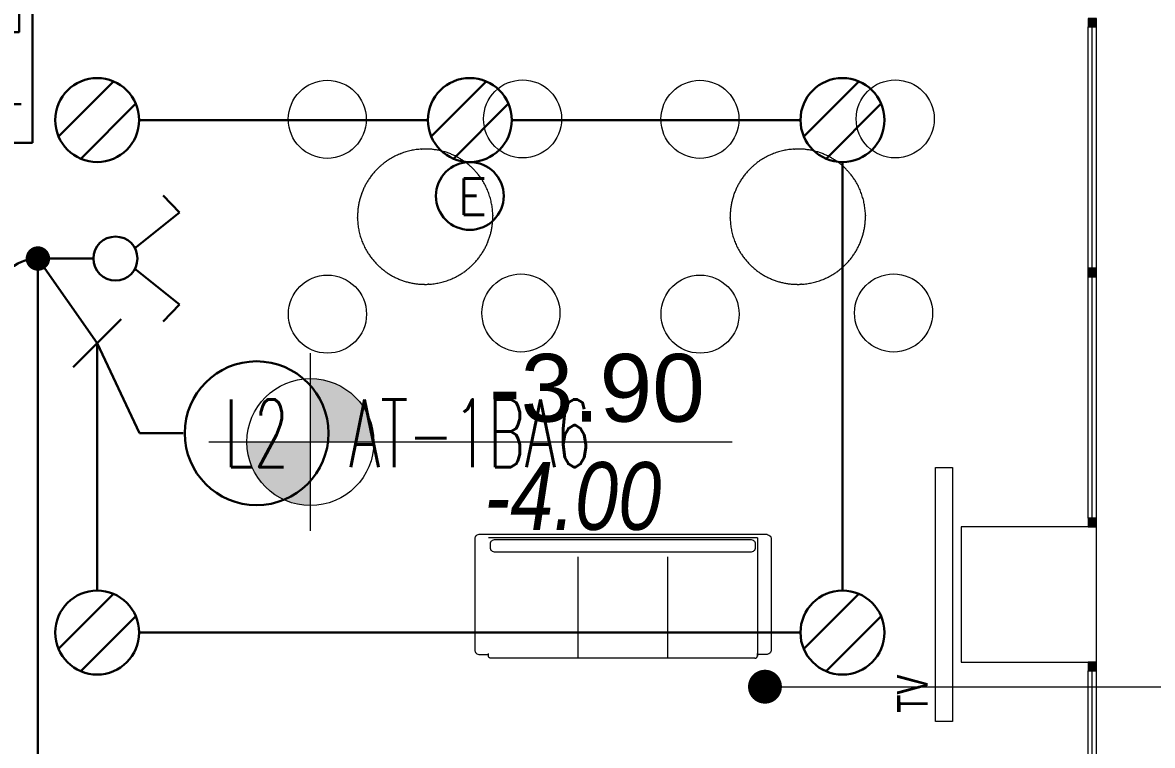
# Model space of a CAD drawing. Header units: metres. Extents: x -13316 to 152404, y -3899 to 30226.
# Drawn here: x 93606 to 94273, y 2291 to 2718 of the extents above; entities that cross this region are included whole.
import ezdxf
from ezdxf.enums import TextEntityAlignment as Align

# ---------------------------------------------------------------- set-up
doc = ezdxf.new("R2010")
doc.units = ezdxf.units.M
doc.header["$LTSCALE"] = 100
doc.header["$MEASUREMENT"] = 0
doc.header["$PDMODE"] = 1
doc.layers.get('0').update_dxf_attribs({"color": 9, "lineweight": 9})
for name, color, linetype, lineweight in [('01', 9, 'Continuous', 9), ('05', 9, 'Continuous', 9), ('06D', 9, 'Continuous', 9), ('10', 9, 'Continuous', 9), ('15', 9, 'Continuous', 9), ('21', 9, 'Continuous', 9), ('21_mahal200', 9, 'Continuous', 9), ('E-1x8 W ACİL ÇIKIŞ ARMATÜRÜ (TİP2)', 7, 'Continuous', 30), ('E-2x18W GÖMME PL COMPACT FLUORESAN ARMATÜR', 7, 'Continuous', 30), ('E-ACİL AYDINLATMA KİTİ', 7, 'Continuous', 30), ('E-KABLO', 7, 'Continuous', 30), ('E-KOMÜTATÖR ANAHTAR', 7, 'Continuous', 30), ('E-LINYE', 7, 'Continuous', 30)]:
    doc.layers.add(name, color=color, linetype=linetype, lineweight=lineweight)
doc.styles.add('Arial', font='arial.ttf', dxfattribs={"height": 2.5})
doc.styles.add('E-YAZI', font='txttw.shx')
doc.styles.add('MuuM_TEXT-ITALIC', font='ARIALNI.TTF')
doc.styles.add('MuuM_TEXT-STANDART', font='ARIALN.TTF')
doc.dimstyles.new('MuuM_DIM200', dxfattribs={"dimscale": 20, "dimtxt": 2, "dimasz": 1, "dimexe": 1, "dimexo": 1, "dimgap": 1, "dimtad": 1, "dimdec": 1, "dimrnd": 0.5, "dimdsep": 46, "dimtxsty": 'MuuM_TEXT-STANDART', "dimblk": 'ARCHTICK', "dimcen": 0, "dimdle": 0.15, "dimclrd": 256, "dimclre": 256, "dimclrt": 256, "dimadec": 0, "dimazin": 0, "dimtfac": 5, "dimtdec": 1, "dimtix": 1, "dimtmove": 2, "dimatfit": 3, "dimldrblk": 'DOT', "dimfxl": 3, "dimfxlon": 1, "dimtolj": 1, "dimlwd": -1, "dimlwe": -1, "dimarcsym": 0})

# ---------------------------------------------------------------- blocks, each defined once
blk = doc.blocks.new('100_2x18W GÖMME PL COMPACT FLUORESAN ARMATÜR')
at = {"layer": 'E-2x18W GÖMME PL COMPACT FLUORESAN ARMATÜR', "color": 7}
for p, q in [((-1.426, -0.605), (0.605, 1.426)), ((-0.605, -1.426), (1.426, 0.605))]:
    blk.add_line(p, q, dxfattribs=at)
at = {"layer": 'E-2x18W GÖMME PL COMPACT FLUORESAN ARMATÜR', "color": 4}
blk.add_circle((0, 0), 1.549, dxfattribs=at)
blk = doc.blocks.new('100_KOMÜTATÖR ANAHTAR')
at = {"layer": 'E-KOMÜTATÖR ANAHTAR', "color": 4}
for p, q in [((-1.695, 5.222), (-2.326, 4.622)), ((-0.372, 3.563), (-1.695, 5.222)), ((0.372, 3.563), (1.695, 5.222)), ((1.695, 5.222), (2.326, 4.622)), ((0, 2.053), (0, 0))]:
    blk.add_line(p, q, dxfattribs=at)
blk.add_circle((0, 2.863), 0.81, dxfattribs=at)
blk = doc.blocks.new('100_ACİL AYDINLATMA KİTİ')
at = {"layer": 'E-ACİL AYDINLATMA KİTİ', "color": 3}
blk.add_circle((0, 0), 1.251, dxfattribs=at)
at = {"layer": 'E-ACİL AYDINLATMA KİTİ', "color": 3, "style": 'E-YAZI'}
blk.add_text('E', height=1.34, dxfattribs=at).set_placement((-0.448, -0.694))
blk = doc.blocks.new('100_1x8 W ACİL ÇIKIŞ ARMATÜRÜ (TİP2)')
at = {"layer": 'E-1x8 W ACİL ÇIKIŞ ARMATÜRÜ (TİP2)', "color": 4}
for p, q in [((-3.4, 0), (-3.4, 3.4)), ((-3.4, 3.4), (3.4, 3.4)), ((3.4, 3.4), (3.4, 0)), ((3.4, 0), (-3.4, 0))]:
    blk.add_line(p, q, dxfattribs=at)
at = {"layer": 'E-1x8 W ACİL ÇIKIŞ ARMATÜRÜ (TİP2)', "color": 1}
for p, q in [((-1.305, 2.317), (-2.331, 0.937)), ((-1.882, 2.125), (-2.072, 1.87)), ((-1.448, 2.125), (-1.882, 2.125)), ((-0.16, 1.989), (0.335, 2.471)), ((0.34, 2.476), (0.34, 0.934)), ((0.34, 2.476), (0.84, 1.989)), ((-1.484, 1.378), (-1.818, 1.627)), ((-1.608, 1.01), (-2.039, 1.33)), ((-2.821, 0.937), (-2.331, 0.937)), ((-1.608, 1.01), (-1.608, 0.516))]:
    blk.add_line(p, q, dxfattribs=at)
blk.add_lwpolyline([(1.715, 2.777), (2.92, 2.777), (2.92, 0.623), (1.715, 0.623)], close=True, dxfattribs=at)
blk.add_circle((-1.115, 2.574), 0.32, dxfattribs=at)
blk = doc.blocks.new('p-kolon_80x80')
blk.add_lwpolyline([(-40, -40), (40, -40), (40, 40), (-40, 40)], close=True)
blk = doc.blocks.new('1.Bod.Ara.Sitatik Elk')
at = {"layer": '01'}
blk.add_blockref('p-kolon_80x80', (9880, -6570), dxfattribs=at)
blk = doc.blocks.new('_ArchTick')
at = {"color": 0, "linetype": 'ByBlock', "const_width": 0.15}
blk.add_lwpolyline([(-0.5, -0.5), (0.5, 0.5)], dxfattribs=at)
blk = doc.blocks.new('_Dot')
at = {"color": 0, "linetype": 'ByBlock', "lineweight": -2}
blk.add_line((-0.5, 0), (-1, 0), dxfattribs=at)
at = {"color": 0, "linetype": 'ByBlock', "const_width": 0.5}
blk.add_lwpolyline([(-0.25, 0, 1), (0.25, 0, 1)], format="xyb", close=True, dxfattribs=at)
blk = doc.blocks.new('p-audi_tefriş')
at = {"lineweight": 15}
for p, q in [((79.51, 449.51), (-79.3, 449.51)), ((-26.36, 378.53), (-26.36, 438.29)), ((26.57, 378.53), (26.57, 438.29)), ((-79.3, 379.63), (-79.3, 381.29))]:
    blk.add_line(p, q, dxfattribs=at)
at = {"lineweight": 15, "flags": 128}
for points in [[(85.32, 451.53), (-84.9, 451.53), (-85.53, 451.35), (-86.15, 451.16), (-86.57, 450.8), (-86.98, 450.43), (-87.19, 449.88), (-87.4, 449.51), (-87.4, 382.76), (-87.19, 382.39), (-86.98, 381.84), (-86.57, 381.47), (-86.15, 381.1), (-85.53, 380.92), (-84.9, 380.74), (-79.3, 380.74)], [(75.77, 441.05), (-75.77, 441.05), (-76.19, 441.23), (-76.81, 441.42), (-77.22, 441.78), (-77.64, 442.15), (-77.85, 442.7), (-78.05, 443.26), (-78.05, 446.57), (-77.85, 447.12), (-77.64, 447.49), (-77.22, 447.85), (-76.81, 448.22), (-76.19, 448.4), (-75.77, 448.59), (75.77, 448.59)], [(-22.63, 449.51), (-22.63, 449.51)], [(75.77, 448.59), (76.39, 448.4), (77.02, 448.22), (77.43, 447.85), (77.85, 447.49), (78.05, 447.12), (78.26, 446.57), (78.26, 443.26), (78.05, 442.7), (77.85, 442.15), (77.43, 441.78), (77.02, 441.42), (76.39, 441.23), (75.77, 441.05)], [(85.32, 451.53), (85.74, 451.35), (86.36, 451.16), (86.77, 450.8), (87.19, 450.43), (87.4, 449.88), (87.6, 449.51), (87.6, 382.76), (87.4, 382.39), (87.19, 381.84), (86.77, 381.47), (86.36, 381.1), (85.74, 380.92), (85.32, 380.74), (79.51, 380.74)], [(79.51, 449.51), (79.51, 379.63)], [(-17.44, 378.53), (-17.44, 378.53)]]:
    blk.add_lwpolyline(points, dxfattribs=at)
for points in [[(78.05, 378.53, 0.004338), (78.08, 378.53), (78.12, 378.53, 0.026263), (78.22, 378.54), (78.27, 378.54, 0.035008), (78.47, 378.58), (78.48, 378.59, 0.035049), (78.68, 378.66), (78.69, 378.66, 0.035394), (78.87, 378.75), (78.87, 378.75, 0.036116), (79.04, 378.87), (79.04, 378.88, 0.037328), (79.19, 379.02), (79.19, 379.02, 0.038963), (79.31, 379.18), (79.31, 379.18, 0.040882), (79.41, 379.35, 0.042833), (79.47, 379.54), (79.49, 379.6, 0.055211), (79.51, 379.74), (79.51, 379.79, 0.005522), (79.51, 379.82), (79.51, 381.29)], [(78.05, 378.53), (-77.85, 378.53, -0.004338), (-77.88, 378.53), (-77.91, 378.53, -0.026263), (-78.01, 378.54), (-78.06, 378.54, -0.035008), (-78.26, 378.58), (-78.27, 378.59, -0.035049), (-78.47, 378.66), (-78.48, 378.66, -0.035394), (-78.66, 378.75), (-78.67, 378.75, -0.036116), (-78.84, 378.87), (-78.84, 378.88, -0.037328), (-78.98, 379.02), (-78.98, 379.02, -0.038963), (-79.11, 379.18), (-79.11, 379.18, -0.040882), (-79.2, 379.35, -0.042833), (-79.27, 379.54), (-79.28, 379.6, -0.055211), (-79.3, 379.74), (-79.3, 379.79, -0.005522), (-79.3, 379.82)]]:
    blk.add_lwpolyline(points, format="xyb", dxfattribs=at)
blk = doc.blocks.new('p-audi_tef-2')
at = {"lineweight": 15}
for p, q in [((-19.81, 34.36), (-19.8, 34.36)), ((-17.03, 35.82), (-17.02, 35.83)), ((-14.16, 37.06), (-14.15, 37.06)), ((-11.22, 38.05), (-11.22, 38.06)), ((-8.23, 38.82), (-8.23, 38.82)), ((-5.2, 39.35), (-5.2, 39.35)), ((-2.15, 39.65), (-1.76, 39.67)), ((7.4, 39.07), (7.4, 39.07)), ((9.66, 38.59), (9.66, 38.59)), ((11.89, 37.98), (11.89, 37.98)), ((14.09, 37.23), (14.09, 37.23)), ((16.25, 36.36), (16.26, 36.36)), ((18.37, 35.35), (18.37, 35.35)), ((20.43, 34.22), (20.44, 34.21)), ((-28.96, 27.1), (-28.67, 27.4)), ((-27.51, 28.56), (-27.51, 28.56)), ((-25.06, 30.73), (-24.75, 30.98)), ((-22.82, 32.43), (-22.48, 32.67)), ((22.45, 32.95), (22.45, 32.94)), ((24.39, 31.55), (24.4, 31.54)), ((26.28, 30.01), (26.58, 29.74)), ((28.95, 27.47), (29.37, 27.03)), ((-33.44, 21.38), (-33.44, 21.39)), ((-32.08, 23.35), (-32.08, 23.36)), ((-30.59, 25.26), (-30.58, 25.27)), ((30.72, 25.5), (30.86, 25.33)), ((33.7, 21.47), (33.92, 21.13)), ((-36.74, 15.12), (-36.74, 15.13)), ((-35.77, 17.26), (-35.77, 17.26)), ((-34.67, 19.35), (-34.67, 19.35)), ((35.48, 18.41), (35.49, 18.4)), ((36.83, 15.58), (36.83, 15.57)), ((-38.85, 8.49), (-38.85, 8.49)), ((-38.28, 10.73), (-38.28, 10.74)), ((-37.58, 12.94), (-37.57, 12.95)), ((37.93, 12.68), (37.94, 12.67)), ((38.81, 9.72), (38.81, 9.71)), ((39.45, 6.71), (39.45, 6.71)), ((-39.6, 3.94), (-39.6, 3.94)), ((40.03, 0.6), (40.03, 0.22)), ((-39.82, -1.03), (-39.83, -0.65)), ((39.81, -4.37), (39.81, -4.37)), ((-39.25, -7.14), (-39.25, -7.14)), ((-38.61, -10.15), (-38.61, -10.14)), ((-37.73, -13.11), (-37.73, -13.11)), ((38.48, -11.16), (38.48, -11.17)), ((39.06, -8.92), (39.06, -8.92)), ((-36.62, -16.01), (-36.63, -16)), ((-35.28, -18.84), (-35.29, -18.83)), ((34.87, -19.78), (34.87, -19.78)), ((35.98, -17.69), (35.97, -17.69)), ((36.94, -15.55), (36.94, -15.56)), ((37.78, -13.37), (37.78, -13.38)), ((-33.5, -21.9), (-33.71, -21.56)), ((-30.65, -25.78), (-30.66, -25.77)), ((30.79, -25.69), (30.78, -25.7)), ((32.28, -23.78), (32.28, -23.79)), ((33.65, -21.81), (33.64, -21.82)), ((-28.74, -27.9), (-29.03, -27.6)), ((-26.07, -30.44), (-26.38, -30.17)), ((-24.19, -31.98), (-24.2, -31.97)), ((23.02, -32.86), (22.68, -33.1)), ((25.26, -31.16), (24.96, -31.41)), ((27.71, -28.99), (27.71, -28.99)), ((29.16, -27.53), (28.88, -27.83)), ((-22.25, -33.38), (-22.25, -33.37)), ((-20.23, -34.65), (-20.24, -34.64)), ((-18.17, -35.78), (-18.17, -35.78)), ((-16.05, -36.79), (-16.05, -36.79)), ((-13.89, -37.66), (-13.89, -37.66)), ((-11.69, -38.41), (-11.69, -38.41)), ((-9.46, -39.02), (-9.46, -39.02)), ((-7.2, -39.5), (-7.2, -39.5)), ((5.4, -39.78), (5.4, -39.78)), ((8.43, -39.25), (8.43, -39.25)), ((11.42, -38.49), (11.42, -38.49)), ((14.36, -37.49), (14.35, -37.49)), ((17.23, -36.25), (17.22, -36.26)), ((20.01, -34.79), (20, -34.79)), ((2.35, -40.08), (1.96, -40.1))]:
    blk.add_line(p, q, dxfattribs=at)
for centre in [(-57.67, 57.25), (57.62, 57.46), (-57.58, -57.74), (56.63, -57.05)]:
    blk.add_circle(centre, 23.04, dxfattribs=at)
for centre, radius, start, end in [((0.02, 0.07), 39.61, 120.03971, 124.61499), ((0.01, 0.1), 39.57, 115.50285, 120.03971), ((0.05, 0.05), 39.64, 111.00671, 115.50285), ((0.11, -0.07), 39.77, 106.54977, 111.00671), ((0.15, -0.21), 39.92, 102.12716, 106.54977), ((0.19, -0.34), 40.05, 97.73159, 102.12716), ((0.2, -0.43), 40.14, 93.35297, 97.73159), ((0, 9.58), 30.14, 88.98183, 93.35297), ((-0.54, -20.55), 60.27, 86.79431, 88.98127), ((1.15, 9.59), 30.09, 82.41211, 86.79336), ((-2.8, -20.04), 59.98, 80.21303, 82.41211), ((2.32, 9.58), 29.92, 75.79602, 80.21303), ((-4.96, -19.17), 59.58, 73.57426, 75.79602), ((3.49, 9.46), 29.73, 69.10398, 73.57426), ((-7.01, -18.05), 59.17, 66.85178, 69.10398), ((4.63, 9.16), 29.58, 62.31852, 66.85178), ((-9, -16.83), 58.93, 60.03323, 62.31852), ((5.66, 8.58), 29.59, 55.43916, 60.03323), ((-7.13, 6.13), 30.26, 136.15278, 140.77607), ((0.79, -0.9), 40.85, 133.84584, 136.15278), ((0.52, -0.62), 40.46, 131.53111, 133.84584), ((0.57, -0.68), 40.54, 129.221, 131.53111), ((-5.69, 7.63), 30.14, 124.61499, 129.221), ((-11.06, -15.71), 59.08, 53.12474, 55.43916), ((6.49, 7.65), 29.86, 48.48591, 53.12474), ((-0.15, -0.46), 40.33, 46.16017, 48.48591), ((-0.34, -0.65), 40.6, 45, 46.16023), ((-0.41, -0.73), 40.71, 43.84294, 45), ((11.23, 9.61), 25.15, 39.1918, 43.84294), ((16.69, -10.35), 59.32, 147.67559, 149.96083), ((-8.21, 5.42), 29.86, 143.0865, 147.67559), ((15.65, -12.49), 59.69, 140.77607, 143.0865), ((-15.12, -12.15), 59.32, 36.87229, 39.1918), ((8.49, 5.56), 29.81, 32.25846, 36.87229), ((0.67, 0.14), 39.31, 27.68116, 32.25846), ((-9.34, 3.35), 29.82, 156.7501, 161.22506), ((17.84, -8.32), 59.4, 154.49567, 156.7501), ((-8.92, 4.45), 29.75, 149.96083, 154.49567), ((0.63, 0.11), 39.37, 23.14625, 27.68116), ((0.51, 0.05), 39.5, 18.65447, 23.14625), ((19.83, -4.12), 60.02, 167.87154, 170.07286), ((-9.56, 2.2), 29.97, 163.44968, 167.87154), ((18.94, -6.27), 59.7, 161.22506, 163.44968), ((0.34, -0.02), 39.68, 14.20288, 18.65447), ((0.16, -0.07), 39.87, 9.78539, 14.20288), ((0, -0.1), 40.03, 5.39381, 9.78539), ((-9.69, -0.11), 30.14, 176.64635, 181.01736), ((20.35, -1.87), 60.23, 174.45798, 176.64635), ((-9.63, 1.03), 30.12, 170.07286, 174.45598), ((-0.11, -0.11), 40.15, 1.01736, 5.39509), ((9.89, -0.32), 30.14, 356.64637, 1.01736), ((0.32, -0.32), 40.15, 181.01736, 185.39514), ((0.2, -0.33), 40.03, 185.39385, 189.78546), ((-19.62, 3.69), 60.02, 347.87159, 350.0729), ((9.83, -1.46), 30.12, 350.0729, 354.456), ((-20.14, 1.44), 60.23, 354.45801, 356.64637), ((0.04, -0.36), 39.87, 189.78546, 194.20298), ((-0.14, -0.41), 39.68, 194.20298, 198.6546), ((-0.3, -0.48), 39.5, 198.6546, 203.14641), ((-18.74, 5.84), 59.69, 341.22511, 343.44973), ((9.76, -2.63), 29.96, 343.44973, 347.87159), ((-0.43, -0.54), 39.37, 203.14641, 207.68132), ((-0.47, -0.57), 39.31, 207.68132, 212.25861), ((-16.48, 9.91), 59.32, 327.67561, 329.96086), ((9.12, -4.88), 29.75, 329.96086, 334.49571), ((-17.63, 7.89), 59.4, 334.49571, 336.75014), ((9.54, -3.78), 29.82, 336.75014, 341.22511), ((-8.29, -5.99), 29.81, 212.25861, 216.8724), ((15.33, 11.73), 59.33, 216.8724, 219.19172), ((-7.39, -6.82), 30, 219.19172, 223.84254), ((7.34, -6.56), 30.26, 316.15278, 320.77608), ((-15.45, 12.06), 59.69, 320.77608, 323.08651), ((8.41, -5.85), 29.86, 323.08651, 327.67561), ((0.51, 0.19), 40.56, 223.84254, 226.16022), ((0.41, 0.09), 40.42, 226.16022, 228.48621), ((-6.29, -8.09), 29.86, 228.48621, 233.12533), ((11.26, 15.27), 59.07, 233.12533, 235.43989), ((0.19, -0.5), 39.61, 300.03989, 304.61508), ((5.89, -8.06), 30.15, 304.61508, 309.22103), ((-0.37, 0.25), 40.54, 309.22103, 311.53112), ((-0.32, 0.19), 40.46, 311.53112, 313.84584), ((-0.59, 0.47), 40.85, 313.84584, 316.15278), ((-5.46, -9.01), 29.59, 235.43989, 240.0342), ((9.2, 16.4), 58.93, 240.0342, 242.31958), ((-4.42, -9.59), 29.58, 242.31958, 246.85298), ((7.21, 17.61), 59.17, 246.85298, 249.10522), ((-3.29, -9.89), 29.73, 249.10522, 253.57556), ((5.16, 18.74), 59.58, 253.57556, 255.79733), ((-2.12, -10.01), 29.92, 255.79733, 260.21433), ((3, 19.61), 59.98, 260.21433, 262.41338), ((-0.95, -10.02), 30.09, 262.41338, 266.79456), ((0, 0), 40.15, 273.354, 277.73248), ((0.01, -0.09), 40.05, 277.73248, 282.1279), ((0.05, -0.22), 39.92, 282.1279, 286.55036), ((0.09, -0.36), 39.77, 286.55036, 291.00715), ((0.15, -0.48), 39.65, 291.00715, 295.50315), ((0.19, -0.53), 39.58, 295.50315, 300.03989), ((0.74, 20.12), 60.27, 266.79551, 268.98241), ((0.2, -10.01), 30.14, 268.98297, 273.354)]:
    blk.add_arc(centre, radius, start, end, dxfattribs=at)
blk = doc.blocks.new('prf-10x10')
blk.add_lwpolyline([(-5, -5), (5, -5), (5, 5), (-5, 5)], close=True)
at = {"color": 255}
blk.add_solid([(-5, -5), (5, -5), (-5, 5), (5, 5)], dxfattribs=at)
at = {"layer": '10'}
blk.add_point((0, 0), dxfattribs=at)
blk = doc.blocks.new('0_elevationtarget-p-bk')
h = blk.add_hatch(color=250)
h.paths.add_polyline_path([(1.875, 0, 0.414214), (0, 1.875), (0, 0)])
h.paths.add_polyline_path([(0, 0), (-1.875, 0, 0.414214), (0, -1.875)])
blk.add_line((0, -2.625), (0, 2.625))
blk.add_lwpolyline([(12.453, 0), (-3, 0)])
blk.add_circle((0, 0), 1.875)
at = {"style": 'Arial'}
blk.add_attdef('BITMISKOT', text='', height=2, dxfattribs=at).set_placement((4.5, 0), align=Align.BOTTOM_LEFT)
at = {"style": 'MuuM_TEXT-ITALIC'}
blk.add_attdef('FINISHINGFLOORLEVEL', text='', height=2, dxfattribs=at).set_placement((4.5, -0.592), align=Align.TOP_LEFT)
blk = doc.blocks.new('1.Bod.Ara.Mimari Elk')
at = {"layer": '05', "lineweight": 15}
blk.add_lwpolyline([(9835, -6495), (9835, -6645), (9825, -6645), (9825, -6495), (9835, -6495)], dxfattribs=at)
at = {"layer": '06D'}
for points in [[(9915, -6525), (9915, -6235)], [(9920, -6525), (9920, -6235)], [(9915, -6945), (9915, -6615)], [(9920, -6945), (9920, -6615)]]:
    blk.add_lwpolyline(points, dxfattribs=at)
at = {"layer": '15'}
for points in [[(9917.5, -6525), (9917.5, -6235)], [(9917.5, -6945), (9917.5, -6615)]]:
    blk.add_lwpolyline(points, dxfattribs=at)
at = {"layer": '05', "lineweight": 15}
for name, p in [('p-audi_tef-2', (9523.53, -6346.83)), ('p-audi_tef-2', (9743.53, -6346.83)), ('p-audi_tefriş', (9640.27, -6986.13))]:
    blk.add_blockref(name, p, dxfattribs=at)
at = {"layer": '10', "xscale": 0.5, "yscale": 0.5, "rotation": 180}
for p in [(9917.5, -6232.5), (9917.5, -6380), (9917.5, -6527.5), (9917.5, -6612.5)]:
    blk.add_blockref('prf-10x10', p, dxfattribs=at)
at = {"layer": '21', "xscale": 20, "yscale": 20, "zscale": 20}
blk.add_blockref('0_elevationtarget-p-bk', (9455.89, -6480.04), dxfattribs=at).add_auto_attribs({'BITMISKOT': ' -3.90', 'FINISHINGFLOORLEVEL': ' -4.00'})
at = {"layer": '05', "lineweight": 15, "style": 'Arial', "width": 0.7}
blk.add_text('TV', height=18, rotation=90.05519, dxfattribs=at).set_placement((9820.28, -6639.82))
at = {"layer": '21_mahal200'}
blk.add_leader([(9724.25, -6624.45), (9968.33, -6624.45)], dimstyle='MuuM_DIM200', override={"dimasz": 1, "dimfxl": 10}, dxfattribs=at)

msp = doc.modelspace()

# ---------------------------------------------------------------- linework, layer by layer
at = {"layer": 'E-KABLO', "color": 6}
for p, q in [((93674.78, 2660), (93845.22, 2660)), ((93894.78, 2660), (94065.22, 2660)), ((94090, 2382.28), (94090, 2635.22)), ((93615, 2528.26), (93615, 2578.26)), ((93650, 2528.26), (93615, 2578.26)), ((93615, 2055), (93615, 2528.26)), ((93650, 2382.28), (93650, 2528.26)), ((93674.78, 2357.5), (94065.22, 2357.5))]:
    msp.add_line(p, q, dxfattribs=at)
at = {"layer": 'E-KABLO', "color": 4, "linetype": 'Continuous', "const_width": 7.2}
msp.add_lwpolyline([(93618.6, 2578.26, 1), (93611.4, 2578.26, 1)], format="xyb", close=True, dxfattribs=at)
at = {"layer": 'E-KABLO', "color": 6}
msp.add_arc((93615, 2553.26), 25, 90, 180, dxfattribs=at)
at = {"layer": 'E-LINYE', "color": 7, "linetype": 'Continuous'}
for p, q in [((93635.86, 2514.12), (93664.14, 2542.4)), ((93650, 2528.26), (93675, 2475.15)), ((93675, 2475.15), (93700.84, 2475.15))]:
    msp.add_line(p, q, dxfattribs=at)
msp.add_circle((93744.11, 2475.15), 42.44, dxfattribs=at)

# ---------------------------------------------------------------- block references
for name in ['1.Bod.Ara.Mimari Elk', '1.Bod.Ara.Sitatik Elk']:
    msp.add_blockref(name, (84320, 8950))
at = {"layer": 'E-1x8 W ACİL ÇIKIŞ ARMATÜRÜ (TİP2)', "xscale": 12.8, "yscale": 12.8, "zscale": 12.8, "rotation": 90.00000000000004}
msp.add_blockref('100_1x8 W ACİL ÇIKIŞ ARMATÜRÜ (TİP2)', (93611.83, 2690), dxfattribs=at)
at = {"layer": 'E-2x18W GÖMME PL COMPACT FLUORESAN ARMATÜR', "xscale": 16, "yscale": 16, "zscale": 16}
for p in [(93650, 2660), (93870, 2660), (94090, 2660), (93650, 2357.5), (94090, 2357.5)]:
    msp.add_blockref('100_2x18W GÖMME PL COMPACT FLUORESAN ARMATÜR', p, dxfattribs=at)
at = {"layer": 'E-ACİL AYDINLATMA KİTİ', "xscale": 16, "yscale": 16, "zscale": 16}
msp.add_blockref('100_ACİL AYDINLATMA KİTİ', (93870, 2615.2), dxfattribs=at)
at = {"layer": 'E-KOMÜTATÖR ANAHTAR', "xscale": 15.99999999999998, "yscale": 15.99999999999998, "zscale": 15.99999999999998, "rotation": 270.000003261568}
msp.add_blockref('100_KOMÜTATÖR ANAHTAR', (93615, 2578.26), dxfattribs=at)

# ---------------------------------------------------------------- texts
at = {"layer": 'E-LINYE', "color": 3, "linetype": 'Continuous', "style": 'E-YAZI', "width": 0.6}
for s, p in [('L2', (93744.11, 2475.15)), ('AT-1BA6', (93870.12, 2475.14))]:
    msp.add_text(s, height=40, dxfattribs=at).set_placement(p, align=Align.MIDDLE_CENTER)

doc.saveas('drawing.dxf')
